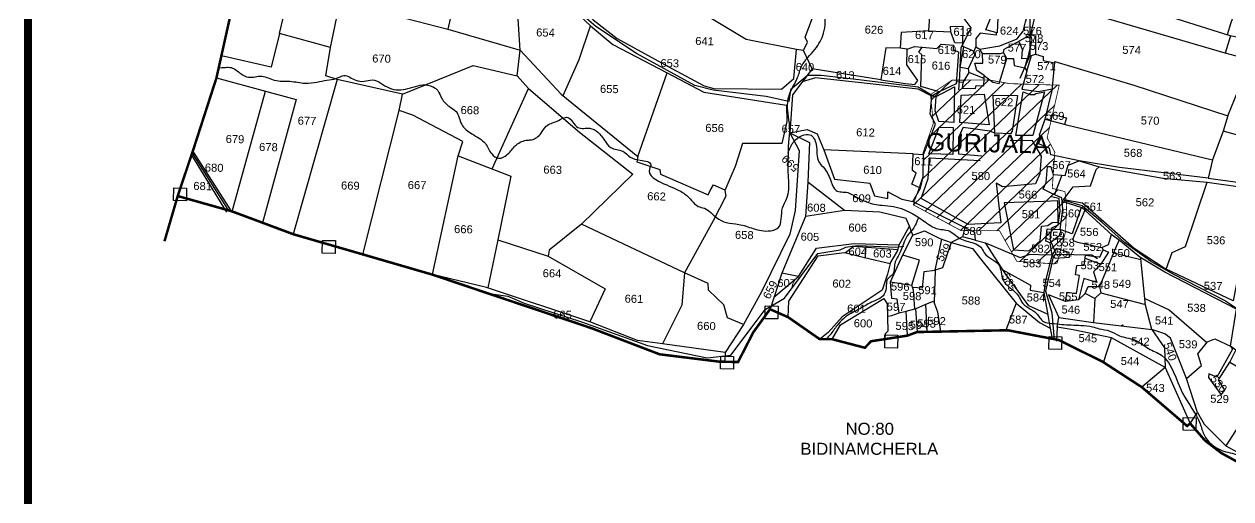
# Model space of a CAD drawing. Header units: inches. Extents: x 184455 to 225142, y 1613178 to 1622028.
# Drawn here: x 184455 to 186866, y 1614455 to 1615403 of the extents above; entities that cross this region are included whole.
import ezdxf
from ezdxf.enums import TextEntityAlignment as Align

# ---------------------------------------------------------------- set-up
doc = ezdxf.new("R2010")
doc.units = ezdxf.units.IN
doc.header["$LTSCALE"] = 15
doc.header["$MEASUREMENT"] = 0
doc.linetypes.add('ACAD_ISO02W100', pattern=[15, 12, -3])
for name, color, linetype in [('BOUNDRY STONES', 240, 'Continuous'), ('PAPER SIZE', 5, 'Continuous'), ('PLOTS', 7, 'Continuous'), ('PLOTS NO', 7, 'Continuous'), ('ROADS', 6, 'ACAD_ISO02W100'), ('STREAMS', 4, 'Continuous'), ('VILLAGE BOUNDRY', 5, 'Continuous'), ('VILLAGE STONES', 240, 'Continuous')]:
    doc.layers.add(name, color=color, linetype=linetype)
doc.styles.get("Standard").update_dxf_attribs({"font": 'arial.ttf'})

# ---------------------------------------------------------------- blocks, each defined once
blk = doc.blocks.new('AQUEDUCT')
blk.add_circle((0, 0), 0.938)

msp = doc.modelspace()

# ---------------------------------------------------------------- hatches: boundary and pattern name
at = {"layer": 'PLOTS'}
h = msp.add_hatch(dxfattribs=at)
h.set_pattern_fill('ANSI31', color=30, scale=7.998137, angle=-1.2517)
h.set_pattern_definition([(43.74832, (180437.025, 1610689.818), (-17.559805, 18.34429), [])])
h.paths.add_polyline_path([(186265.9, 1615262.3), (186308.5, 1615290.9), (186381.9, 1615291.6), (186424.3, 1615284.1), (186523.1, 1615281), (186499, 1615176.1), (186514.3, 1615147), (186509.2, 1615074.9), (186534.6, 1615068.4), (186537.9, 1615042.4), (186535.8, 1614988.6), (186519, 1614925.8), (186512.7, 1614924.1), (186438.2, 1614929.3), (186403.8, 1614990.3), (186327.1, 1614990.4), (186231.5, 1615042.1), (186251.2, 1615100.6), (186251, 1615146.1), (186271.5, 1615204.3)])
h.paths.add_polyline_path([(186246.8, 1615140.1), (186511.3, 1615134.3), (186512.5, 1615190.2), (186248, 1615195.9)], flags=25)

# ---------------------------------------------------------------- linework, layer by layer
at = {"layer": 'BOUNDRY STONES'}
for points in [[(184753.8, 1615076.1), (184779.5, 1615075.6), (184778.9, 1615050.1), (184753.2, 1615050.6)], [(185050.9, 1614971.1), (185076.6, 1614970.5), (185076, 1614945), (185050.3, 1614945.6)], [(185935.8, 1614840.1), (185961.5, 1614839.6), (185960.9, 1614814.1), (185935.2, 1614814.6)], [(186174.9, 1614782.1), (186200.6, 1614781.5), (186200, 1614756), (186174.3, 1614756.6)], [(186502.8, 1614779), (186528.5, 1614778.5), (186527.9, 1614753), (186502.2, 1614753.5)], [(185846.8, 1614739.7), (185872.5, 1614739.1), (185872, 1614713.7), (185846.3, 1614714.2)], [(186771, 1614617.1), (186796.7, 1614616.6), (186796.2, 1614591.1), (186770.5, 1614591.7)]]:
    msp.add_lwpolyline(points, close=True, dxfattribs=at)
at = {"layer": 'PAPER SIZE', "color": 5, "const_width": 16}
msp.add_lwpolyline([(184462.7, 1619911.9), (189597.4, 1619911.9), (189597.4, 1613186.5), (184462.7, 1613186.5)], close=True, dxfattribs=at)
at = {"layer": 'PLOTS'}
for points in [[(186386.5, 1615775.6), (186350.6, 1615689.7), (186310.2, 1615592.6), (186270.3, 1615493.8), (186268.4, 1615484.3), (186262.2, 1615389.5), (186207, 1615386.1), (186205.6, 1615355.1), (186176.7, 1615355.8), (186166.6, 1615291.8), (186029.6, 1615313.4), (185989.8, 1615261.9), (185984.5, 1615186), (186003.7, 1615150.6), (185995.6, 1615030.8), (185984.9, 1614983.1), (185928.5, 1614868.1), (185892, 1614803), (185855.3, 1614747.2), (185854.9, 1614728.6)], [(185210.5, 1615263.3), (185351.7, 1615320.3), (185440, 1615299.8), (185445.6, 1615350.9), (185436.1, 1615507.7), (185466, 1615760.9), (185478.9, 1615765.5), (185481.1, 1615759.5), (185532.5, 1615753.5)], [(184921.7, 1615660.4), (185001.4, 1615645.3), (185086.6, 1615635.5), (185127.6, 1615619.9), (185161.5, 1615610.9), (185211.9, 1615579.1), (185247.4, 1615577.2), (185262, 1615576.4), (185334.1, 1615554.2), (185387.4, 1615537.8), (185436.1, 1615507.7), (185577.6, 1615425.7), (185591.6, 1615411.7), (185639.5, 1615374.3), (185749.1, 1615314.3), (185813.6, 1615279.5), (185832.6, 1615274.5), (185968.4, 1615273.2), (185992.5, 1615294.6), (185998.4, 1615352.4), (185897.3, 1615372.2), (185794.2, 1615434.2), (185736.9, 1615470.7)], [(185066.6, 1615356.4), (184965.2, 1615384.4), (185000.8, 1615534.7), (185052, 1615566.8), (184995, 1615638.3)], [(185322.3, 1615139.7), (185331.3, 1615168.6), (185231.7, 1615221.1), (185204.4, 1615230.2), (185210.5, 1615263.3), (185080.3, 1615292.5), (185057.7, 1615299.6), (185066.6, 1615356.4), (185086, 1615449.1), (185124.1, 1615614.4)], [(186533.6, 1615484.9), (186864, 1615380), (186933.2, 1615367.9), (186973.7, 1615370.6), (187089.8, 1615368.1), (187141, 1615357.6), (187148, 1615391.7), (187168, 1615399), (187134.4, 1615434.5), (187124, 1615462.9), (187121.5, 1615496.4), (187064.4, 1615515.2), (187061, 1615525.4), (187056.7, 1615538.2), (186981.3, 1615548.1), (186839.1, 1615579.1), (186818, 1615581.5), (186810, 1615550.7), (186848.7, 1615542.7), (186816.1, 1615469.3), (186806.5, 1615447.9), (186877.3, 1615436.9), (186866, 1615405.5), (186858.5, 1615381.7)], [(185325, 1615496.9), (185301.7, 1615392.6)], [(186402.1, 1615470.4), (186386.4, 1615416.3), (186400.3, 1615415.7), (186398.8, 1615385.8), (186376.6, 1615391.7), (186386.4, 1615416.3)], [(186011.8, 1615350.1), (186020.2, 1615366.9), (186015.3, 1615377.1), (186045, 1615455.1)], [(186396.8, 1615386.3), (186397, 1615381.1), (186365.3, 1615384.6), (186356.6, 1615374), (186356.3, 1615357.7), (186364.2, 1615353.2), (186404.6, 1615359.6), (186438.8, 1615373.3), (186451.2, 1615388.7), (186456, 1615407.8), (186462.5, 1615426.7), (186462.2, 1615445.9)], [(186466.5, 1615382.2), (186475.7, 1615379), (186476, 1615342.9), (186491, 1615338.6), (186490.8, 1615330), (186514.1, 1615325.9), (186514.5, 1615328.1), (186672.1, 1615281), (186859.8, 1615219.5), (186880.5, 1615270.2), (186885.8, 1615326.7), (186884.9, 1615337), (186854.6, 1615344.9), (186508.1, 1615446.3)], [(185177.2, 1615425.2), (185301.7, 1615392.6), (185445.6, 1615350.9), (185528.1, 1615263.4), (185681, 1615138.7), (185679.1, 1615127.9), (185725.3, 1615112.6), (185726.1, 1615103.4), (185821.7, 1615061.9), (185825.6, 1615070.8), (185832.4, 1615081.8), (185855.1, 1615071.8)], [(185549.1, 1615434.9), (185586.3, 1615399.8), (185631.1, 1615362.2), (185740, 1615305.5), (185813.1, 1615267.4), (185978.1, 1615240.9), (185978.9, 1615208.5), (185968.6, 1615164.6), (185890.4, 1615164.7), (185875.7, 1615118.3), (185866.9, 1615098.3), (185854.6, 1615070.5), (185857, 1615059.1), (185831.8, 1615009.9), (185774.2, 1614905.9), (185768.7, 1614841.4), (185730.1, 1614764.2)], [(186370.1, 1615344.3), (186405.9, 1615344.3), (186411.7, 1615346.3), (186412.8, 1615353.2), (186439.3, 1615366.9), (186466.5, 1615382.2), (186474.4, 1615417.2)], [(185531.6, 1615260.5), (185564.1, 1615332), (185586.3, 1615399.8)], [(186262.2, 1615389.5), (186306.6, 1615387.8), (186306.1, 1615398), (186330.7, 1615399), (186329.5, 1615364.8), (186314.7, 1615365.3), (186306.6, 1615387.8)], [(184965.2, 1615384.4), (184948.6, 1615317.2), (184848.8, 1615339.5)], [(186329.5, 1615364.8), (186330.1, 1615358.9), (186353, 1615348.8), (186356.3, 1615357.7)], [(186418.7, 1615334), (186431.9, 1615334.2), (186433.4, 1615320.4), (186454.2, 1615315.4), (186459.4, 1615334.1), (186448.5, 1615333.4), (186449.7, 1615352.1), (186442.5, 1615368.7)], [(186465.4, 1615381.6), (186468.4, 1615371), (186459.4, 1615334.1)], [(186865.5, 1615379.5), (186854.6, 1615344.9)], [(186029.6, 1615313.4), (186011.8, 1615350.1), (185998.4, 1615352.4)], [(186166.6, 1615291.8), (186215.7, 1615284.1), (186234.5, 1615282.6), (186240.5, 1615290.1), (186218.6, 1615322), (186219.5, 1615352.9), (186205.6, 1615355.1)], [(186219.5, 1615352.9), (186233.9, 1615358), (186248.9, 1615356.7), (186278.8, 1615354), (186287.1, 1615362.9), (186312.1, 1615361.1), (186311.4, 1615351.4), (186322, 1615347.7), (186317.3, 1615283.8), (186283.2, 1615267.6), (186268.5, 1615259)], [(186283.2, 1615267.6), (186246.7, 1615278.5), (186248.3, 1615341.6), (186242.3, 1615347.3), (186248.9, 1615356.7)], [(186352.4, 1615349), (186354.1, 1615341.2), (186341, 1615313.5), (186325.4, 1615316.1), (186332.4, 1615357.9)], [(186372.9, 1615294.3), (186373.1, 1615300.4), (186358.8, 1615310.1), (186354.8, 1615325.1), (186370.3, 1615325.3), (186370.1, 1615344.3), (186364.2, 1615353.2)], [(186373.1, 1615300.4), (186390.4, 1615287), (186403.3, 1615284.3), (186418.7, 1615334), (186411.7, 1615346.3)], [(186454.2, 1615315.4), (186458.1, 1615308.8), (186467.7, 1615340.6), (186476, 1615342.9)], [(186562.7, 1615130.2), (186506.6, 1615142), (186503.9, 1615155), (186481.9, 1615163.7), (186487, 1615176.7), (186483.9, 1615182), (186495.1, 1615213.2), (186508.8, 1615270.7), (186514.3, 1615327)], [(184839, 1615295.4), (184937.1, 1615269.4), (184998.1, 1615252.3), (184931.3, 1615006.2)], [(185080.3, 1615292.5), (184992.5, 1614983.3)], [(185440, 1615299.8), (185462.4, 1615274.2), (185564.5, 1615187.3), (185670.8, 1615103.5), (185568.5, 1615003.2)], [(185681, 1615138.7), (185740, 1615305.5)], [(186231.2, 1615143.7), (186252, 1615142.4), (186276.2, 1615202.9), (186265.5, 1615222.9), (186268.5, 1615259), (186241.2, 1615273), (186139.1, 1615284.2), (186036.2, 1615295.4), (186009.7, 1615287.7)], [(186341, 1615313.5), (186342.4, 1615306.1), (186330.8, 1615286.6), (186317.6, 1615287.6)], [(186330.8, 1615286.6), (186329.3, 1615275), (186355.9, 1615274.7), (186357.3, 1615280.7), (186372.3, 1615279.6), (186372.9, 1615294.3), (186342.4, 1615306.1)], [(186458.1, 1615308.8), (186448.5, 1615273.2), (186481.7, 1615268.6), (186509.1, 1615273.4)], [(184870.5, 1615028.8), (184937.1, 1615269.4)], [(185389.9, 1615113.6), (185462.4, 1615274.2)], [(186277.2, 1615258.3), (186313.7, 1615277.8), (186312.4, 1615206.4), (186282.4, 1615208.4), (186274.9, 1615229.7), (186277.2, 1615258.3)], [(186450.8, 1615267.6), (186464.2, 1615262.7), (186473.4, 1615262.2), (186476.1, 1615264.3), (186494, 1615267.8), (186470.6, 1615180.8), (186436.2, 1615180.7), (186450.8, 1615267.6)], [(186327.3, 1615261.1), (186373.4, 1615262.8), (186382.8, 1615201.7), (186324.8, 1615206.3), (186327.3, 1615261.1)], [(186390.9, 1615261.1), (186439.9, 1615260.7), (186429.2, 1615188.9), (186425.8, 1615183.8), (186394.5, 1615185.2), (186390.9, 1615261.1)], [(185131.5, 1614943), (185204.4, 1615230.2)], [(186507, 1615210), (186509.2, 1615223.3), (186537.4, 1615215.5), (186533.9, 1615202.5)], [(186859.8, 1615219.5), (186850.4, 1615189), (186829.3, 1615131.6)], [(186283.4, 1615197.3), (186311.5, 1615196.5), (186310.3, 1615142.8), (186262.3, 1615144.1), (186283.4, 1615197.3)], [(186331.1, 1615196.9), (186322, 1615176.8), (186322.1, 1615144.2), (186368.4, 1615140.2)], [(186331.1, 1615196.9), (186384.2, 1615189.6), (186394.5, 1615185.2)], [(186495.1, 1615213.2), (186537.5, 1615201.5), (186829.3, 1615131.6), (186820.5, 1615095), (186643.3, 1615116.9), (186562.7, 1615130.2)], [(185984.5, 1615186), (186024.1, 1615166.6), (186021, 1615087.6), (186016.1, 1615018.9), (185968.7, 1614905.3), (185945.2, 1614833.5)], [(185984.5, 1615186), (186019.4, 1615192.8), (186039.5, 1615184), (186052.5, 1615152), (186074.1, 1615093), (186144.7, 1615085.3), (186153.8, 1615060), (186180.3, 1615054.8), (186180.8, 1615067.8), (186208.7, 1615053.2), (186230.7, 1615048.7), (186246.2, 1615075.5), (186228.6, 1615083.2), (186237, 1615105.1), (186230.2, 1615110.3), (186231.2, 1615143.7), (186052.5, 1615152)], [(186820.5, 1615095), (186982.6, 1615073.5), (187062.4, 1615078.8), (187077.7, 1615090.6), (187078.5, 1615103.9), (187056.2, 1615125.3), (187017.3, 1615153.4), (186971.9, 1615162.9), (186911.6, 1615172.2), (186850.4, 1615189)], [(184869.2, 1615029.3), (184792.1, 1615150.2)], [(186425, 1615170.4), (186468.7, 1615171.1), (186486.8, 1615139.2), (186484.3, 1615103.9), (186475.9, 1615083.8), (186410, 1615077.8), (186397.4, 1615085.1), (186406.2, 1615006.3), (186341.4, 1615003), (186247.5, 1615054.5), (186261.3, 1615094.4), (186264.1, 1615136), (186365.2, 1615130.8)], [(184789.1, 1615141.5), (184859.1, 1615027.5)], [(185855.3, 1614747.2), (185730.1, 1614764.2), (185680.6, 1614770.7), (185585.1, 1614808.2), (185378.5, 1614877), (185270.5, 1614902.6), (185322.3, 1615139.7), (185427.4, 1615099.2), (185401.2, 1614972.1), (185381.4, 1614876)], [(186246.2, 1615075.5), (186251.1, 1615097.7), (186252, 1615142.4)], [(186528.4, 1615101.1), (186535.2, 1615100.5), (186541.3, 1615121.1), (186562.7, 1615130.2), (186603, 1615118.1)], [(186525.2, 1614993), (186530.4, 1615033.6), (186529.2, 1615048.6), (186528.6, 1615055.9), (186511.2, 1615063.6), (186490.8, 1615073.6), (186497, 1615086.3), (186499.5, 1615118.9), (186506.2, 1615118.4), (186511.3, 1615102.5), (186528.4, 1615101.1), (186513.8, 1615062.5)], [(186875.9, 1614751.9), (186865.2, 1614759.8), (186877.2, 1614833.5), (186734.3, 1614907.7), (186684.1, 1614937.6), (186642.9, 1614971.5), (186629, 1614981.5), (186574, 1615031.5), (186569, 1615036.1), (186529.2, 1615048.6), (186550.8, 1615078.3), (186585.6, 1615080), (186597.2, 1615112.6), (186603, 1615118.1), (186730, 1615095.6), (186818.5, 1615087.2), (186964.3, 1615066.6)], [(186093.9, 1615030.5), (186021, 1615087.6)], [(186532.3, 1615052.9), (186569.3, 1615046.2), (186623.1, 1614999.1), (186673.1, 1614955.4), (186737, 1614913.4), (186748.6, 1614947), (186775.5, 1614959.1), (186818.5, 1615087.2)], [(186964.3, 1615066.6), (186919.4, 1614919.4), (186886.4, 1614932.4), (186870.9, 1614850.2), (186737, 1614913.4)], [(185981.5, 1614817.5), (185982.8, 1614849.7), (186041.6, 1614940.4), (186093.8, 1614946.5), (186134.2, 1614936.9), (186185.1, 1614924.9), (186200.5, 1614951), (186203.6, 1614961.9), (186223.9, 1614999.4), (186217.4, 1615014.9), (186164.7, 1615027.4), (186093.9, 1615030.5), (186016.1, 1615018.9)], [(186230.7, 1615048.7), (186334.3, 1614997), (186329.7, 1614977.8), (186307.4, 1614967.1)], [(186492.4, 1615048.5), (186413.4, 1615046.2), (186431.7, 1614951.8), (186462.5, 1614950), (186484.8, 1614969.9), (186487.7, 1614999.3), (186500.6, 1615000.9), (186508.8, 1615006.8), (186521.3, 1615007.3), (186520.2, 1615050.3), (186492.4, 1615048.5)], [(186566.9, 1615036.7), (186548.9, 1614984.2), (186525.2, 1614993)], [(186574, 1615031.5), (186549.8, 1614972.5), (186552.4, 1614969.8), (186559.7, 1614967.5), (186608.1, 1614956.7), (186621.3, 1614962.5), (186627.7, 1614982.7)], [(185892, 1614803), (185860.4, 1614816.6), (185852.6, 1614842.6), (185822.1, 1614871.8), (185821.3, 1614885.2), (185774.2, 1614905.9), (185568.5, 1615003.2), (185504.2, 1614951.3), (185502, 1614939.6), (185615.6, 1614874.4), (185585.1, 1614808.2)], [(186203.6, 1614826.1), (186199.4, 1614853.5), (186188.4, 1614855.2), (186186.1, 1614887.9), (186210.7, 1614942.2), (186230.4, 1614981.6), (186223.9, 1614999.4)], [(186230.4, 1614981.6), (186253.6, 1614990.1), (186284.4, 1614974.9), (186307.4, 1614967.1), (186349.8, 1614954.7), (186365.9, 1614934.4), (186437.1, 1614845.4), (186416.3, 1614791.4)], [(186334.3, 1614997), (186353.7, 1614987.3), (186355.1, 1614971.4), (186329.7, 1614977.8)], [(186508.7, 1614942.4), (186515.2, 1614935.5), (186543.5, 1614937.2), (186542.9, 1614947), (186516.8, 1614954.9), (186508.7, 1614942.4), (186505.2, 1614966.2), (186496.2, 1614969.5), (186499.1, 1614994.3), (186525.2, 1614993), (186527, 1614982.8), (186505.2, 1614966.2)], [(185401.2, 1614972.1), (185502, 1614939.6)], [(186002.1, 1614898.8), (186038, 1614955.2), (186113.1, 1614964.8), (186203.6, 1614961.9)], [(186200.9, 1614952.4), (186112.9, 1614959.1), (186095.7, 1614946)], [(186136.1, 1614936.5), (186136.8, 1614957)], [(186250.1, 1614875.8), (186253.4, 1614909.1), (186275, 1614911.6), (186288.6, 1614973.5)], [(186307.4, 1614967.1), (186290.1, 1614916.1), (186275, 1614911.6), (186273.1, 1614846.7)], [(186355.1, 1614971.4), (186376, 1614966.4), (186444.9, 1614937.1), (186465.1, 1614943.4), (186482.3, 1614943), (186508.7, 1614942.4), (186503.1, 1614919.9), (186495.8, 1614890), (186492.4, 1614866.6), (186500.9, 1614818.2), (186503.2, 1614806), (186509.3, 1614774.4)], [(186500, 1614823.6), (186462.1, 1614840.4), (186414.1, 1614906.3), (186376, 1614966.4)], [(186608.1, 1614956.7), (186610.6, 1614952), (186621.8, 1614947.7), (186606.3, 1614923.3), (186591.5, 1614908.4), (186598.2, 1614886.7), (186572.4, 1614895.1), (186561.5, 1614852.3), (186535.5, 1614848.6), (186501.8, 1614862.4), (186522.1, 1614817.1), (186591.6, 1614807.3), (186708.2, 1614792.9), (186733.8, 1614756.7), (186735, 1614716.8), (186688.3, 1614677.7)], [(186686.5, 1614932), (186631.8, 1614945.3), (186642.9, 1614971.5)], [(186234.4, 1614834.3), (186231.7, 1614871.9), (186228.4, 1614881.3), (186243.8, 1614931.6), (186210.5, 1614941.8)], [(186535.5, 1614848.6), (186539, 1614867.3), (186557.3, 1614864.6), (186563.3, 1614900.7), (186555.9, 1614901.9), (186558, 1614920.6), (186573.1, 1614921.4), (186575.7, 1614941.5), (186590.4, 1614939.6), (186602, 1614937.9), (186604.1, 1614937.6), (186610.6, 1614952)], [(186574.9, 1614935.2), (186606.3, 1614923.3)], [(186631.8, 1614945.3), (186603.9, 1614878.8), (186606.4, 1614866.4), (186692.6, 1614843.7)], [(186735, 1614716.8), (186784.7, 1614605.4), (186799.4, 1614627.1), (186777.2, 1614695), (186745.2, 1614775.9), (186734.3, 1614784.3), (186708.2, 1614792.9), (186695.6, 1614841.8), (186686.9, 1614927.6), (186686, 1614936.4)], [(186185.1, 1614924.9), (186180, 1614903.4), (186169.6, 1614871.5), (186089.1, 1614818.3), (186061.2, 1614786.9), (186044.5, 1614773.7)], [(186410.3, 1614912.3), (186465.4, 1614881.4), (186464.8, 1614871.8), (186492.4, 1614866.6)], [(185953.1, 1614857.8), (186002.1, 1614898.8), (185968.7, 1614905.3)], [(186186.1, 1614887.9), (186228.4, 1614881.3)], [(186250.1, 1614875.8), (186230.1, 1614876.6)], [(186574.9, 1614864.8), (186561.5, 1614852.3)], [(186606.4, 1614866.4), (186594.5, 1614855.2), (186574.9, 1614864.8), (186580.8, 1614879.2), (186603.9, 1614878.8)], [(186069.1, 1614773.7), (186085.8, 1614802.1), (186172.4, 1614854.9), (186179, 1614844.1), (186180.4, 1614789.9), (186175.6, 1614784.2), (186174.3, 1614773.7)], [(186179.7, 1614819.5), (186188.4, 1614820.9), (186203.6, 1614826.1), (186217.5, 1614829.8), (186234.4, 1614834.3), (186237, 1614835), (186256.5, 1614843.7), (186272.2, 1614849.4), (186279.8, 1614828.2), (186285.9, 1614788.8)], [(186235.7, 1614834.7), (186239.1, 1614787.9)], [(186259, 1614788.3), (186256.5, 1614843.7)], [(186437.1, 1614845.4), (186483.5, 1614807.3), (186505.2, 1614795.4)], [(186594.5, 1614855.2), (186591.6, 1614807.3)], [(186694.3, 1614854.6), (186743, 1614832.2), (186817.2, 1614767.7), (186834.2, 1614774.5), (186865.2, 1614759.8), (186869.2, 1614753.7), (186838, 1614697.9), (186821.8, 1614704.5), (186821.1, 1614697), (186846.7, 1614662.5), (186853.9, 1614671.9), (186841.4, 1614692.5), (186864.2, 1614727.6), (186875.9, 1614751.9)], [(186219.7, 1614780.8), (186217.5, 1614829.8)], [(186735, 1614716.8), (186627.5, 1614776.6), (186551.1, 1614792.6), (186519, 1614797.9), (186522.1, 1614817.1)], [(186519, 1614797.9), (186517.8, 1614769.7)], [(186611.9, 1614727.3), (186627.5, 1614776.6)], [(186777.2, 1614695), (186807.5, 1614721.1), (186800.3, 1614744.3), (186819.5, 1614768.6)], [(186864.2, 1614727.6), (186936.7, 1614685.9), (186856.1, 1614560.6), (186958.6, 1614505), (186995.6, 1614475.6)], [(186799.4, 1614627.1), (186812.9, 1614604.2), (186856.1, 1614560.6)]]:
    msp.add_lwpolyline(points, dxfattribs=at)
at = {"layer": 'PLOTS', "color": 30, "const_width": 1.6}
msp.add_lwpolyline([(186265.9, 1615262.3), (186308.5, 1615290.9), (186381.9, 1615291.6), (186424.3, 1615284.1), (186523.1, 1615281), (186499, 1615176.1), (186514.3, 1615147), (186509.2, 1615074.9), (186534.6, 1615068.4), (186537.9, 1615042.4), (186535.8, 1614988.6), (186519, 1614925.8), (186512.7, 1614924.1), (186438.2, 1614929.3), (186403.8, 1614990.3), (186327.1, 1614990.4), (186231.5, 1615042.1), (186251.2, 1615100.6), (186251, 1615146.1), (186271.5, 1615204.3), (186265.9, 1615262.3)], dxfattribs=at)
at = {"layer": 'ROADS'}
for points in [[(186444.9, 1615295.3), (186465, 1615341), (186465, 1615413.7), (186497.8, 1615455.9), (186564.1, 1615503.3), (186644.4, 1615530.2), (186734.6, 1615654.8), (186823.1, 1615796.7), (186840, 1615906.3), (186870.4, 1616086.7), (186887.7, 1616137.7), (186913.4, 1616174.3), (186944.7, 1616315.1), (186945.1, 1616350.1), (186950.5, 1616388), (186927.1, 1616446.2), (186907.7, 1616512.5), (186916.9, 1616619), (186897, 1616646.3), (186980.6, 1616901.8), (187045.6, 1617050.6)], [(186274.4, 1615257.3), (186241.4, 1615276.9), (186122.6, 1615291.5), (186047.2, 1615300.5), (186020.3, 1615300.5), (185986, 1615271.5), (185982.9, 1615248.7), (185937.8, 1615258.4), (185831.5, 1615271.3), (185794.7, 1615280.4), (185678.4, 1615344.6), (185597.2, 1615398.3), (185554.9, 1615434.4)], [(186326.7, 1615422.4), (186346.6, 1615395.5), (186326.3, 1615354.7), (186324.8, 1615317.1), (186323.8, 1615299.2), (186322, 1615271.5)], [(184790.4, 1615145.2), (184863.6, 1615029.5)], [(186516.7, 1614943.9), (186504.8, 1614972.9), (186508.3, 1614996.2), (186521.1, 1615002.2), (186525.2, 1615029.2), (186523.1, 1615054.8), (186507.8, 1615058.2)], [(186883.2, 1614830.8), (186853.4, 1614851.1), (186750.7, 1614903.8), (186705.2, 1614929.6), (186653.6, 1614967), (186608.9, 1615006.5), (186568.9, 1615040.3), (186533.5, 1615050.8)], [(185379.5, 1614865.7), (185421, 1614859.8), (185454, 1614845.3), (185570.8, 1614807.8), (185700.7, 1614761.1), (185819.3, 1614736.4), (185866.9, 1614741.4), (185909.2, 1614798.6), (185935.5, 1614833), (185974.3, 1614855.9), (186040.9, 1614945.1), (186085.3, 1614952.1), (186096.5, 1614957.4), (186109.4, 1614959.3), (186122.7, 1614961), (186196.1, 1614957.7), (186212.3, 1614959.5)], [(186513.8, 1614773.3), (186509, 1614825.7), (186496.5, 1614869.8), (186511.6, 1614938.4), (186516.6, 1614943.7), (186588, 1614942.3), (186599.5, 1614935)]]:
    msp.add_lwpolyline(points, dxfattribs=at)
at = {"layer": 'STREAMS'}
for points in [[(184842.1, 1615315.5), (184857, 1615316.6), (184868.3, 1615316.1), (184887.5, 1615304.2), (184902.8, 1615297), (184930.1, 1615298.9), (184955.2, 1615291), (184986, 1615288.8), (185016.4, 1615285.1), (185039.9, 1615287.1), (185059.7, 1615291.1), (185078.2, 1615294.6), (185093.9, 1615300.2), (185117.4, 1615290.9), (185133.9, 1615289), (185150.4, 1615291.6), (185184.3, 1615275.4), (185221.5, 1615274.2), (185261.3, 1615281.1), (185281.1, 1615270.3), (185289, 1615254.8), (185304.7, 1615238.2), (185317.8, 1615228.5), (185329.1, 1615202.6), (185349.5, 1615183.9), (185376.5, 1615164.2), (185389.2, 1615143.6), (185402.8, 1615135), (185423.1, 1615145.2), (185438.5, 1615162.1), (185460.6, 1615171.3), (185468.9, 1615172.1), (185487.6, 1615185), (185497.6, 1615198.9), (185520, 1615209.4), (185541.1, 1615216.6), (185561.2, 1615196.6), (185584.9, 1615194.9), (185613.9, 1615171.8), (185627.1, 1615156.3), (185651.2, 1615148.9), (185665.9, 1615137.3), (185685.9, 1615131.3), (185707.1, 1615121.9), (185704.2, 1615113.5), (185733.3, 1615084.1), (185753.6, 1615075.1), (185775.3, 1615063.4), (185788.4, 1615050.9), (185801.7, 1615039), (185814.3, 1615035.1), (185838.4, 1615016.5), (185857.8, 1615006.5), (185882.8, 1615003), (185911.7, 1614994.7), (185945.9, 1614990.2), (185961.2, 1614996.2), (185970.2, 1615035.8), (185978.7, 1615055.1), (185982.5, 1615091.4), (185981.2, 1615119.8), (185982, 1615139.3), (185982.6, 1615165.5), (185984.7, 1615193.1), (185980.2, 1615242.4), (185987.1, 1615269.9), (186000.2, 1615296.1), (186008.4, 1615318.8), (186035, 1615352.5), (186052.3, 1615384.9), (186055.5, 1615429)], [(185981.2, 1615145.5), (185992.4, 1615168), (186009.4, 1615180.3), (186024.9, 1615182.1), (186037.4, 1615162.8), (186042.9, 1615127.6), (186054, 1615114.3), (186067.2, 1615088.1), (186077.3, 1615070.6), (186100.4, 1615066.4), (186111.7, 1615061.2), (186138, 1615047.8), (186168.9, 1615041.1), (186192, 1615038.7), (186251.6, 1615010.3), (186281.5, 1614993.9), (186301.2, 1614990.5), (186324.8, 1614975.1), (186352.6, 1614965.5), (186366.2, 1614957.4), (186373.4, 1614946), (186388.5, 1614933.4), (186402.4, 1614921.9), (186410.7, 1614892.2), (186428.6, 1614873.2), (186443.9, 1614856.4), (186447.9, 1614848.3), (186477.7, 1614824.9), (186491.9, 1614808.9), (186507.9, 1614805.2), (186528.4, 1614803.3), (186566.4, 1614801.3), (186589.9, 1614798.6), (186602.9, 1614794.6), (186624.4, 1614790), (186643.3, 1614780.6), (186673.7, 1614772.1), (186701.7, 1614755.1), (186727.2, 1614741.5), (186769.4, 1614666.1), (186804.8, 1614604.7), (186812.5, 1614582.6), (186848.2, 1614551.6), (186880.2, 1614541.9), (186909, 1614523.7), (186952.5, 1614496.9), (186980.1, 1614475.7), (186987.6, 1614459.1), (186985.5, 1614445), (186995.1, 1614419.5), (186994.5, 1614406), (186999.1, 1614379.8), (187016.2, 1614343.8), (187019.2, 1614330.6), (187027, 1614323.4), (187036.2, 1614313.1), (187044.1, 1614299.1), (187102.4, 1614276.5), (187140.6, 1614276.1), (187165.3, 1614278.9), (187201.7, 1614275.9), (187227.2, 1614274), (187252.4, 1614278.3), (187279.1, 1614286.6), (187309.8, 1614294.6), (187325.4, 1614300.4), (187353, 1614285.5)], [(186241.6, 1615016.1), (186235.2, 1615001.2), (186229.1, 1614991.1), (186221.9, 1614983.4), (186206.9, 1614951), (186199.1, 1614936.1), (186194.5, 1614925), (186189.3, 1614901.6), (186181.7, 1614895.6), (186176.5, 1614871.6), (186168.2, 1614857.7), (186151.5, 1614848.9), (186125.7, 1614835.2), (186092.5, 1614815), (186079.5, 1614801.3), (186065.2, 1614782.6), (186057.1, 1614773.6)]]:
    msp.add_spline(points, degree=3, dxfattribs=at)
at = {"layer": 'VILLAGE BOUNDRY'}
msp.add_lwpolyline([(186959.8, 1614484.1, 5, 5, 0), (186846.9, 1614546.3, 5, 5, 0), (186814.5, 1614571.1, 5, 5, 0), (186784.7, 1614605.4, 5, 5, 0), (186778.7, 1614600.2, 5, 5, 0), (186688.3, 1614677.7, 5, 5, 0), (186609.7, 1614728.7, 5, 5, 0), (186522.1, 1614772, 5, 5, 0), (186420.3, 1614791.5, 5, 5, 0), (186285.9, 1614788.8, 5, 5, 0), (186259, 1614788.3, 5, 5, 0), (186239.1, 1614787.9, 5, 5, 0), (186219.7, 1614780.8, 5, 5, 0), (186184.5, 1614775.3, 5, 5, 0), (186147, 1614769.5, 5, 5, 0), (186134.8, 1614756.5, 5, 5, 0), (186069.1, 1614773.7, 5, 5, 0), (186044.5, 1614773.7, 5, 5, 0), (185981.5, 1614817.5, 5, 5, 0), (185945.2, 1614833.5, 5, 5, 0), (185911.9, 1614787.6, 5, 5, 0), (185881.3, 1614728, 5, 5, 0), (185843.5, 1614728.8, 5, 5, 0), (185724.4, 1614743.5, 5, 5, 0), (185588.2, 1614795.7, 5, 5, 0), (185369.9, 1614869.1, 5, 5, 0), (185270.5, 1614902.6, 5, 5, 0), (185131.5, 1614943, 5, 5, 0), (185064.7, 1614962.4, 5, 5, 0), (184992.5, 1614983.3, 5, 5, 0), (184931.3, 1615006.2, 5, 5, 0), (184869.2, 1615029.3, 5, 5, 0), (184761.6, 1615059.6, 5, 5, 0), (184735.2, 1614969.3, 5, 5, 0), (184761.6, 1615059.6, 5, 5, 0), (184789.1, 1615141.5, 5, 5, 0), (184792.1, 1615150.2, 5, 5, 0), (184839, 1615295.4, 5, 5, 0), (184918.2, 1615650.6, 5, 5, 0)], format="xyseb", dxfattribs=at)

# ---------------------------------------------------------------- block references
at = {"xscale": 0.7, "yscale": 0.7, "zscale": 0.7, "rotation": 310.2846235994227}
msp.add_blockref('AQUEDUCT', (186649.5, 1614801.5, 1), dxfattribs=at)

# ---------------------------------------------------------------- texts
at = {"layer": 'PLOTS', "color": 30}
msp.add_text('GURIJALA', height=35.99, rotation=358.7483, dxfattribs=at).set_placement((186379.6, 1615165.1), align=Align.MIDDLE_CENTER)
at = {"layer": 'PLOTS NO'}
for s, rotation, p in [('654', 358.7483, (185496.6, 1615386.1)), ('626', 358.7483, (186153, 1615391.8)), ('617', 358.7483, (186253.7, 1615381)), ('618', 358.7483, (186330.4, 1615387.4)), ('624', 358.7483, (186423.2, 1615389.8)), ('576', 358.7483, (186469.7, 1615389.6)), ('641', 358.7483, (185814.4, 1615369)), ('577', 358.7483, (186438.8, 1615355.8)), ('578', 358.7483, (186472.8, 1615374.8)), ('573', 358.7483, (186482.8, 1615359.3)), ('670', 358.7483, (185168.9, 1615334.1)), ('615', 358.7483, (186238.8, 1615333)), ('619', 358.7483, (186299, 1615351.1)), ('620', 358.7483, (186347.7, 1615343.1)), ('579', 358.7483, (186399.3, 1615332)), ('574', 358.7483, (186667.7, 1615351.3)), ('653', 358.7483, (185744.8, 1615324.9)), ('640', 358.7483, (186015, 1615317.1)), ('614', 358.7483, (186189, 1615309.4)), ('616', 358.7483, (186286.9, 1615320.1)), ('571', 358.7483, (186497.7, 1615319)), ('613', 358.7483, (186095.6, 1615301.1)), ('572', 358.7483, (186474.5, 1615293.4)), ('655', 358.7483, (185624.1, 1615273.4)), ('622', 358.7483, (186412.6, 1615247.2)), ('668', 358.7483, (185345.5, 1615231.1)), ('621', 358.7483, (186336.8, 1615231.9)), ('569', 358.7483, (186514.9, 1615219.9)), ('677', 358.7483, (185020, 1615209.9)), ('656', 358.7483, (185834.5, 1615195.5)), ('657', 358.7483, (185986.9, 1615193.6)), ('570', 358.7483, (186704.7, 1615210.3)), ('679', 358.7483, (184876.1, 1615173.3)), ('612', 358.7483, (186136, 1615186.7)), ('678', 358.7483, (184942.9, 1615157.4)), ('568', 358.7483, (186670.7, 1615145.8)), ('680', 358.7483, (184834.5, 1615116.2)), ('599', 137.1292, (185985.6, 1615124.8)), ('611', 358.7483, (186252.1, 1615128.9)), ('567', 358.7483, (186527.5, 1615121.3)), ('663', 358.7483, (185510.9, 1615112.1)), ('610', 358.7483, (186150.1, 1615111.8)), ('580', 358.7483, (186366.4, 1615099.6)), ('564', 358.7483, (186557.6, 1615104.4)), ('563', 358.7483, (186748.9, 1615100)), ('681', 358.7483, (184811.5, 1615079.5)), ('669', 358.7483, (185106.6, 1615080.4)), ('667', 358.7483, (185240, 1615081.4)), ('662', 358.7483, (185718.4, 1615058.9)), ('609', 358.7483, (186128.2, 1615055.1)), ('566', 358.7483, (186460.6, 1615062.5)), ('562', 358.7483, (186694.4, 1615047.1)), ('608', 358.7483, (186037.9, 1615036.3)), ('581', 358.7483, (186466.8, 1615023.1)), ('560', 358.7483, (186546.7, 1615024.9)), ('561', 358.7483, (186590.4, 1615038.4)), ('606', 358.7483, (186120.5, 1614996.4)), ('666', 358.7483, (185332.6, 1614993.3)), ('658', 358.7483, (185893.8, 1614981.8)), ('605', 358.7483, (186024.9, 1614978.2)), ('586', 358.7483, (186349.9, 1614989.8)), ('559', 358.7483, (186515.2, 1614980.2)), ('556', 358.7483, (186583, 1614988)), ('536', 358.7483, (186836.5, 1614971.3)), ('604', 358.7483, (186120.6, 1614948.5)), ('590', 358.7483, (186253.2, 1614967.3)), ('589', 58.617, (186292.6, 1614947.2)), ('582', 358.7483, (186485.8, 1614954.5)), ('557', 358.7483, (186535.1, 1614946.6)), ('558', 358.7483, (186535.7, 1614966.7)), ('552', 358.7483, (186590, 1614958)), ('550', 358.7483, (186645.5, 1614945.8)), ('603', 358.7483, (186169.8, 1614944.8)), ('583', 358.7483, (186468.8, 1614925.3)), ('664', 358.7483, (185509.6, 1614905.2)), ('585', 297.6919, (186423.2, 1614887.4)), ('553', 358.7483, (186584.3, 1614921.1)), ('551', 358.7483, (186620.4, 1614917.4)), ('659', 63.4719, (185945.5, 1614872.4)), ('607', 358.7483, (185978.4, 1614885.7)), ('602', 358.7483, (186088.5, 1614884.6)), ('596', 358.7483, (186205.4, 1614878.6)), ('554', 358.7483, (186508.2, 1614886.1)), ('548', 358.7483, (186606.1, 1614882.3)), ('549', 358.7483, (186648, 1614884.4)), ('537', 358.7483, (186830.6, 1614880.1)), ('661', 358.7483, (185673.3, 1614854.3)), ('598', 358.7483, (186229.1, 1614859.8)), ('591', 358.7483, (186260, 1614871.5)), ('588', 358.7483, (186346.8, 1614850.9)), ('584', 358.7483, (186476.7, 1614856.9)), ('555', 358.7483, (186541.1, 1614858.9)), ('601', 358.7483, (186118, 1614834.7)), ('597', 358.7483, (186197.1, 1614838.4)), ('546', 358.7483, (186546.3, 1614832.7)), ('547', 358.7483, (186643.6, 1614843.9)), ('538', 358.7483, (186797.4, 1614836.3)), ('665', 358.7483, (185530.5, 1614822.7)), ('600', 358.7483, (186131.2, 1614805.3)), ('594', 358.7483, (186243.2, 1614802.3)), ('593', 358.7483, (186258, 1614805)), ('592', 358.7483, (186277.9, 1614810)), ('587', 358.7483, (186441.2, 1614812.8)), ('541', 358.7483, (186732.9, 1614810.9)), ('660', 358.7483, (185818, 1614800.1)), ('595', 358.7483, (186214.5, 1614800)), ('545', 358.7483, (186580.3, 1614775.5)), ('542', 358.7483, (186685.1, 1614769)), ('540', 290.0515, (186744.7, 1614748.9)), ('539', 358.7483, (186780.7, 1614763.5)), ('544', 358.7483, (186664.7, 1614729.8)), ('530', 309.7959, (186842.1, 1614684.8)), ('543', 358.7483, (186715.3, 1614676.4)), ('529', 358.7483, (186843.5, 1614654.4))]:
    msp.add_text(s, height=16, rotation=rotation, dxfattribs=at).set_placement(p, align=Align.MIDDLE_CENTER)
at = {"layer": 'VILLAGE STONES', "color": 1, "insert": (186012.6, 1614606.7), "char_height": 23.994, "width": 259.524, "attachment_point": 1}
msp.add_mtext('\\pi83.40174;NO:80 \\P\\pi-6.86373;BIDINAMCHERLA ', dxfattribs=at)

doc.saveas('drawing.dxf')
